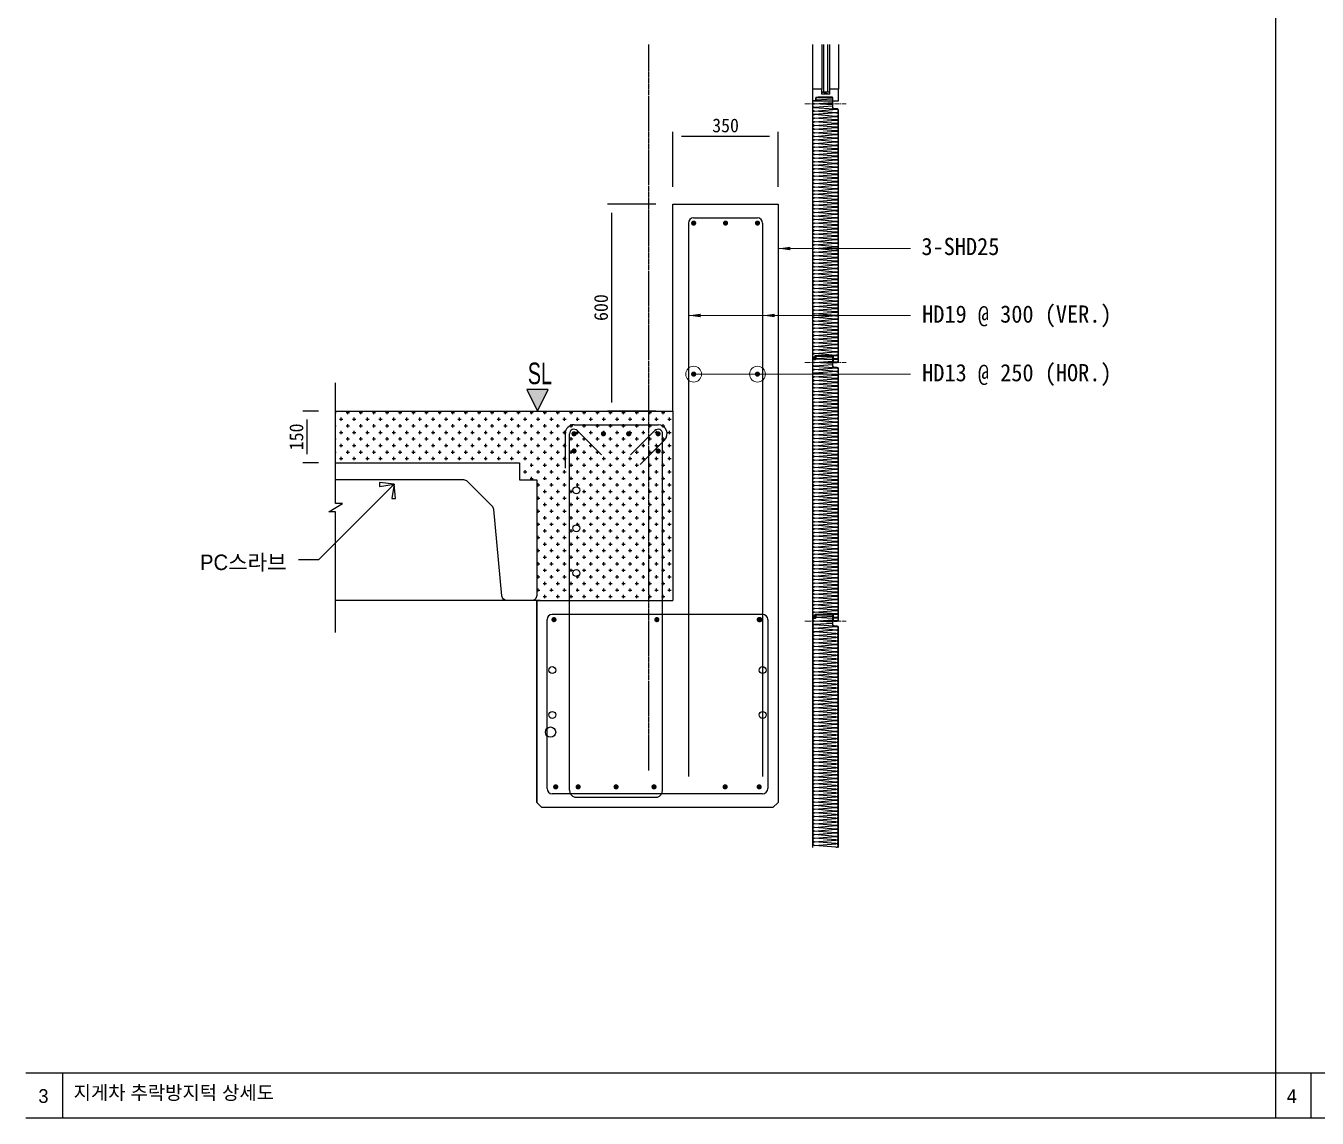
# Model space of a CAD drawing. Header units: millimetres. Extents: x 190 to 16800, y 0 to 5940.
# Drawn here: x 190 to 3934, y 250 to 3418 of the extents above; entities that cross this region are included whole.
import ezdxf
from ezdxf.enums import TextEntityAlignment as Align

# ---------------------------------------------------------------- set-up
doc = ezdxf.new("R2010")
doc.units = ezdxf.units.MM
doc.linetypes.add('CEN', pattern=[35, 30, -2, 1, -2])
doc.linetypes.add('CENTER2', pattern=[28.575, 19.05, -3.175, 3.175, -3.175])
for name, color, linetype in [('3TEX', 3, 'Continuous'), ('9', 9, 'Continuous'), ('BAR', 7, 'Continuous'), ('CEN', 1, 'CEN'), ('DIM', 7, 'Continuous'), ('ETC', 6, 'Continuous'), ('FIN', 6, 'Continuous'), ('GIRDER', 7, 'Continuous'), ('HAT-B', 7, 'Continuous'), ('SILL', 6, 'Continuous'), ('SLAB', 7, 'Continuous'), ('TEX', 3, 'Continuous'), ('TEXT', 3, 'Continuous'), ('WALL', 3, 'Continuous'), ('WIND', 7, 'Continuous'), ('단열재', 8, 'Continuous'), ('우레탄판넬', 4, 'Continuous'), ('지시선', 7, 'Continuous'), ('판넬', 3, 'Continuous')]:
    doc.layers.add(name, color=color, linetype=linetype)
doc.layers.add('중심선', color=6, linetype='CENTER2', lineweight=9)
doc.styles.add('1', font='')
doc.styles.add('DOTOOM', font='')
doc.styles.add('굴림', font='')
doc.styles.add('궁서체', font='')
doc.styles.add('돋움', font='')
doc.styles.get('1').set_extended_font_data('Dotum')
doc.styles.get('DOTOOM').set_extended_font_data('DotumChe')
doc.styles.get('굴림').set_extended_font_data('Gulim')
doc.styles.get('궁서체').set_extended_font_data('GungsuhChe')
doc.styles.get('돋움').set_extended_font_data('Dotum')
doc.linetypes.add('ZIGZAG', pattern='A,0.0001,-0.2,[131,ltypeshp.shx,S=0.2,R=0,X=-0.2,Y=0],-0.4,[131,ltypeshp.shx,S=0.2,R=180,X=0.2,Y=0],-0.2', length=0.8001)
doc.dimstyles.new('CPDIM1', dxfattribs={"dimtxt": 3, "dimasz": 2.5, "dimexe": 1.25, "dimexo": 5, "dimgap": 1.5, "dimtad": 1, "dimdec": 0, "dimzin": 1, "dimdsep": 46, "dimlunit": 6, "dimtxsty": '궁서체', "dimblk1": 'Z_DOT', "dimblk2": 'Z_DOT', "dimsah": 1, "dimcen": 2.5, "dimadec": 0, "dimazin": 0, "dimtfac": 1, "dimtdec": 0, "dimtix": 1, "dimtmove": 2, "dimatfit": 3, "dimldrblk": 'Z_DOT', "dimfxl": 1, "dimtolj": 1, "dimtzin": 1, "dimarcsym": 0})

# ---------------------------------------------------------------- blocks, each defined once
blk = doc.blocks.new('*D236')
at = {"layer": 'Defpoints', "color": 0, "transparency": 16777216}
for p in [(1005.5, 2301.2), (1088.2, 2301.2, 0), (1088.2, 2151.2, 0)]:
    blk.add_point(p, dxfattribs=at)
at = {"layer": 'DIM', "color": 0, "lineweight": -2, "transparency": 16777216}
for p, q in [((1038.2, 2301.2), (993, 2301.2)), ((1005.5, 2176.2), (1005.5, 2276.2)), ((1038.2, 2151.2), (993, 2151.2))]:
    blk.add_line(p, q, dxfattribs=at)
at = {"layer": 'DIM', "color": 0, "transparency": 16777216, "insert": (974.6, 2226.2), "char_height": 40, "attachment_point": 5, "rotation": 90, "style": '궁서체'}
blk.add_mtext('\\A1;150', dxfattribs=at)
blk = doc.blocks.new('Z_DOT')
blk = doc.blocks.new('우레탄판넬 75')
at = {"layer": '단열재', "color": 252}
for p, q in [((-33.7, 1024.3), (-39.8, 1023.4)), ((24.5, 1014.9), (-39.8, 1018.7)), ((-39.8, 1009.3), (24.5, 1013.1)), ((30, 1000), (-39.8, 1004.7)), ((-39.8, 995.3), (30, 1000)), ((-49.4, 979.8), (-54.8, 979)), ((30, 972), (-54.8, 979)), ((-54.8, 965), (30, 972)), ((-54.8, 965), (30, 958)), ((-52.7, 951.3), (30, 958)), ((30, 944), (-52.7, 950.7)), ((30, 986), (-43.2, 980.8)), ((-39.8, 990.7), (30, 986)), ((-52.7, 937.3), (30, 944)), ((30, 930), (-52.7, 936.7)), ((-52.7, 923.3), (30, 930)), ((30, 916), (-52.7, 922.7)), ((-52.7, 909.3), (30, 916)), ((30, 902), (-52.7, 908.7)), ((-52.7, 895.3), (30, 902)), ((30, 888), (-52.7, 894.7)), ((-52.7, 881.3), (30, 888)), ((30, 874), (-52.7, 880.7)), ((-52.7, 867.3), (30, 874)), ((30, 860), (-52.7, 866.7)), ((-52.7, 853.3), (30, 860)), ((30, 846), (-52.7, 852.7)), ((-52.7, 839.3), (30, 846)), ((30, 832), (-52.7, 838.7)), ((-52.7, 825.3), (30, 832)), ((30, 818), (-52.7, 824.7)), ((-52.7, 811.3), (30, 818)), ((30, 804), (-52.7, 810.7)), ((-52.7, 797.3), (30, 804)), ((30, 790), (-52.7, 796.7)), ((-52.7, 783.3), (30, 790)), ((30, 776), (-52.7, 782.7)), ((-52.7, 769.3), (30, 776)), ((30, 762), (-52.7, 768.7)), ((-52.7, 755.3), (30, 762)), ((30, 748), (-52.7, 754.7)), ((-52.7, 741.3), (30, 748)), ((30, 734), (-52.7, 740.7)), ((-52.7, 727.3), (30, 734)), ((30, 720), (-52.7, 726.7)), ((-52.7, 713.3), (30, 720)), ((30, 706), (-52.7, 712.7)), ((-52.7, 699.3), (30, 706)), ((30, 692), (-52.7, 698.7)), ((-52.7, 685.3), (30, 692)), ((30, 678), (-52.7, 684.7)), ((-52.7, 671.3), (30, 678)), ((30, 664), (-52.7, 670.7)), ((-52.7, 657.3), (30, 664)), ((30, 650), (-52.7, 656.7)), ((-52.7, 643.3), (30, 650)), ((30, 636), (-52.7, 642.7)), ((-52.7, 629.3), (30, 636)), ((30, 622), (-52.7, 628.7)), ((-52.7, 615.3), (30, 622)), ((30, 608), (-52.7, 614.7)), ((-52.7, 601.3), (30, 608)), ((30, 594), (-52.7, 600.7)), ((-52.7, 587.3), (30, 594)), ((30, 580), (-52.7, 586.7)), ((-52.7, 573.3), (30, 580)), ((30, 566), (-52.7, 572.7)), ((-52.7, 559.3), (30, 566)), ((30, 552), (-52.7, 558.7)), ((-52.7, 545.3), (30, 552)), ((30, 538), (-52.7, 544.7)), ((-52.7, 531.3), (30, 538)), ((30, 524), (-52.7, 530.7)), ((-52.7, 517.3), (30, 524)), ((30, 510), (-52.7, 516.7)), ((-52.7, 503.3), (30, 510)), ((30, 496), (-52.7, 502.7)), ((-52.7, 489.3), (30, 496)), ((30, 482), (-52.7, 488.7)), ((-52.7, 475.3), (30, 482)), ((30, 468), (-52.7, 474.7)), ((-52.7, 461.3), (30, 468)), ((30, 454), (-52.7, 460.7)), ((-52.7, 447.3), (30, 454)), ((30, 440), (-52.7, 446.7)), ((-52.7, 433.3), (30, 440)), ((30, 426), (-52.7, 432.7)), ((-52.7, 419.3), (30, 426)), ((30, 412), (-52.7, 418.7)), ((-52.7, 405.3), (30, 412)), ((30, 398), (-52.7, 404.7)), ((-52.7, 391.3), (30, 398)), ((30, 384), (-52.7, 390.7)), ((-52.7, 377.3), (30, 384)), ((30, 370), (-52.7, 376.7)), ((-52.7, 363.3), (30, 370)), ((30, 356), (-52.7, 362.7)), ((-52.7, 349.3), (30, 356)), ((30, 342), (-52.7, 348.7)), ((-52.7, 335.3), (30, 342)), ((30, 328), (-52.7, 334.7)), ((-52.7, 321.3), (30, 328)), ((30, 314), (-52.7, 320.7)), ((-52.7, 307.3), (30, 314)), ((30, 300), (-52.7, 306.7)), ((-52.7, 293.3), (30, 300)), ((30, 286), (-52.7, 292.7)), ((-52.7, 279.3), (30, 286)), ((30, 272), (-52.7, 278.7)), ((-52.7, 265.3), (30, 272)), ((30, 258), (-52.7, 264.7)), ((-52.7, 251.3), (30, 258)), ((30, 244), (-52.7, 250.7)), ((-52.7, 237.3), (30, 244)), ((30, 230), (-52.7, 236.7)), ((-52.7, 223.3), (30, 230)), ((30, 216), (-52.7, 222.7)), ((-52.7, 209.3), (30, 216)), ((30, 202), (-52.7, 208.7)), ((-52.7, 195.3), (30, 202)), ((30, 188), (-52.7, 194.7)), ((-52.7, 181.3), (30, 188)), ((30, 174), (-52.7, 180.7)), ((-52.7, 167.3), (30, 174)), ((30, 160), (-52.7, 166.7)), ((-52.7, 153.3), (30, 160)), ((30, 146), (-52.7, 152.7)), ((-52.7, 139.3), (30, 146)), ((30, 132), (-52.7, 138.7)), ((-52.7, 125.3), (30, 132)), ((30, 118), (-52.7, 124.7)), ((-52.7, 111.3), (30, 118)), ((30, 104), (-52.7, 110.7)), ((-52.7, 97.3), (30, 104)), ((30, 90), (-52.7, 96.7)), ((-52.7, 83.3), (30, 90)), ((30, 76), (-52.7, 82.7)), ((-52.7, 69.3), (30, 76)), ((30, 62), (-52.7, 68.7)), ((-52.7, 55.3), (30, 62)), ((30, 48), (-52.7, 54.7)), ((-52.7, 41.3), (30, 48)), ((30, 34), (-52.7, 40.7)), ((-52.7, 27.3), (30, 34)), ((-43.2, 25.2), (-52.7, 26.7)), ((-52.7, 13.3), (-43.2, 14.8)), ((-43.2, 11.2), (-52.7, 12.7)), ((30, 20), (27, 20.5)), ((27, 19.5), (30, 20))]:
    blk.add_line(p, q, dxfattribs=at)
for centre, start, end in [((30, 1007), 270, 40.0052), ((30, 993), 270, 90), ((-54.8, 972), 90, 270), ((-54.8, 958), 90, 287.7613), ((-54.8, 944), 72.2387, 287.7613), ((-54.8, 986), 251.7551, 270), ((30, 979), 270, 90), ((30, 965), 270, 90), ((30, 951), 270, 90), ((-54.8, 930), 72.2387, 287.7613), ((-54.8, 916), 72.2387, 287.7613), ((-54.8, 902), 72.2387, 287.7613), ((30, 937), 270, 90), ((30, 923), 270, 90), ((30, 909), 270, 90), ((30, 895), 270, 90), ((-54.8, 888), 72.2387, 287.7613), ((-54.8, 874), 72.2387, 287.7613), ((-54.8, 860), 72.2387, 287.7613), ((-54.8, 846), 72.2387, 287.7613), ((30, 881), 270, 90), ((30, 867), 270, 90), ((30, 853), 270, 90), ((-54.8, 832), 72.2387, 287.7613), ((-54.8, 818), 72.2387, 287.7613), ((-54.8, 804), 72.2387, 287.7613), ((30, 839), 270, 90), ((30, 825), 270, 90), ((30, 811), 270, 90), ((30, 797), 270, 90), ((-54.8, 790), 72.2387, 287.7613), ((-54.8, 776), 72.2387, 287.7613), ((-54.8, 762), 72.2387, 287.7613), ((-54.8, 748), 72.2387, 287.7613), ((30, 783), 270, 90), ((30, 769), 270, 90), ((30, 755), 270, 90), ((-54.8, 734), 72.2387, 287.7613), ((-54.8, 720), 72.2387, 287.7613), ((-54.8, 706), 72.2387, 287.7613), ((-54.8, 692), 72.2387, 287.7613), ((30, 741), 270, 90), ((30, 727), 270, 90), ((30, 713), 270, 90), ((30, 699), 270, 90), ((-54.8, 678), 72.2387, 287.7613), ((-54.8, 664), 72.2387, 287.7613), ((-54.8, 650), 72.2387, 287.7613), ((30, 685), 270, 90), ((30, 671), 270, 90), ((30, 657), 270, 90), ((30, 643), 270, 90), ((-54.8, 636), 72.2387, 287.7613), ((-54.8, 622), 72.2387, 287.7613), ((-54.8, 608), 72.2387, 287.7613), ((-54.8, 594), 72.2387, 287.7613), ((30, 629), 270, 90), ((30, 615), 270, 90), ((30, 601), 270, 90), ((-54.8, 580), 72.2387, 287.7613), ((-54.8, 566), 72.2387, 287.7613), ((-54.8, 552), 72.2387, 287.7613), ((30, 587), 270, 90), ((30, 573), 270, 90), ((30, 559), 270, 90), ((30, 545), 270, 90), ((-54.8, 538), 72.2387, 287.7613), ((-54.8, 524), 72.2387, 287.7613), ((-54.8, 510), 72.2387, 287.7613), ((-54.8, 496), 72.2387, 287.7613), ((30, 531), 270, 90), ((30, 517), 270, 90), ((30, 503), 270, 90), ((-54.8, 482), 72.2387, 287.7613), ((-54.8, 468), 72.2387, 287.7613), ((-54.8, 454), 72.2387, 287.7613), ((30, 489), 270, 90), ((30, 475), 270, 90), ((30, 461), 270, 90), ((30, 447), 270, 90), ((-54.8, 440), 72.2387, 287.7613), ((-54.8, 426), 72.2387, 287.7613), ((-54.8, 412), 72.2387, 287.7613), ((-54.8, 398), 72.2387, 287.7613), ((30, 433), 270, 90), ((30, 419), 270, 90), ((30, 405), 270, 90), ((-54.8, 384), 72.2387, 287.7613), ((-54.8, 370), 72.2387, 287.7613), ((-54.8, 356), 72.2387, 287.7613), ((30, 391), 270, 90), ((30, 377), 270, 90), ((30, 363), 270, 90), ((30, 349), 270, 90), ((-54.8, 342), 72.2387, 287.7613), ((-54.8, 328), 72.2387, 287.7613), ((-54.8, 314), 72.2387, 287.7613), ((-54.8, 300), 72.2387, 287.7613), ((30, 335), 270, 90), ((30, 321), 270, 90), ((30, 307), 270, 90), ((30, 293), 270, 90), ((-54.8, 286), 72.2387, 287.7613), ((-54.8, 272), 72.2387, 287.7613), ((-54.8, 258), 72.2387, 287.7613), ((-54.8, 244), 72.2387, 287.7613), ((30, 279), 270, 90), ((30, 265), 270, 90), ((30, 251), 270, 90), ((-54.8, 230), 72.2387, 287.7613), ((-54.8, 216), 72.2387, 287.7613), ((-54.8, 202), 72.2387, 287.7613), ((30, 237), 270, 90), ((30, 223), 270, 90), ((30, 209), 270, 90), ((30, 195), 270, 90), ((-54.8, 188), 72.2387, 287.7613), ((-54.8, 174), 72.2387, 287.7613), ((-54.8, 160), 72.2387, 287.7613), ((-54.8, 146), 72.2387, 287.7613), ((30, 181), 270, 90), ((30, 167), 270, 90), ((30, 153), 270, 90), ((-54.8, 132), 72.2387, 287.7613), ((-54.8, 118), 72.2387, 287.7613), ((-54.8, 104), 72.2387, 287.7613), ((30, 139), 270, 90), ((30, 125), 270, 90), ((30, 111), 270, 90), ((30, 97), 270, 90), ((-54.8, 90), 72.2387, 287.7613), ((-54.8, 76), 72.2387, 287.7613), ((-54.8, 62), 72.2387, 287.7613), ((-54.8, 48), 72.2387, 287.7613), ((30, 83), 270, 90), ((30, 69), 270, 90), ((30, 55), 270, 90), ((-54.8, 34), 72.2387, 287.7613), ((-54.8, 20), 72.2387, 287.7613), ((-54.8, 6), 72.2387, 216.0517), ((30, 41), 270, 90), ((30, 27), 270, 90), ((30, 13), 23.6575, 90)]:
    blk.add_arc(centre, 7, start, end, dxfattribs=at)
at = {"layer": '우레탄판넬'}
for p, q in [((16.5, 1024.3), (18, 1024.3)), ((-43.2, 15), (-43.2, 27)), ((27, 27), (-43.2, 27)), ((27, 22), (27, 27))]:
    blk.add_line(p, q, dxfattribs=at)
for points in [[(-43.2, 15), (-42.5, 15), (-42.5, 2, -0.414214), (-44.5, 0), (-57.5, 0, -0.414214), (-62.5, 5), (-62.5, 975, -0.39552), (-57.8, 980), (-45.2, 980.8, 0.39552), (-40.5, 985.8), (-40.5, 1023, -0.414214), (-38.5, 1025), (16.5, 1025), (16.5, 1024.3), (-38.5, 1024.3, 0.414214), (-39.8, 1023), (-39.8, 985.8, -0.39552), (-45.1, 980.1), (-57.8, 979.3, 0.39552), (-61.8, 975), (-61.8, 5, 0.414214), (-57.5, 0.7), (-44.5, 0.7, 0.414214), (-43.2, 2), (-43.2, 15)], [(26.5, 22), (27, 22), (27, 17, 0.414214), (28.5, 15.5), (35.5, 15.5, 0.414214), (37, 17), (37, 1010, 0.414214), (35.5, 1011.5), (26.5, 1011.5, -0.414214), (24.5, 1013.5), (24.5, 1022.8, 0.414214), (23, 1024.3), (18, 1024.3), (18, 1024.8), (23, 1024.8, -0.414214), (25, 1022.8), (25, 1013.5, 0.414214), (26.5, 1012), (35.5, 1012, -0.414214), (37.5, 1010), (37.5, 17, -0.414214), (35.5, 15), (28.5, 15, -0.414214), (26.5, 17), (26.5, 22)]]:
    blk.add_lwpolyline(points, format="xyb", dxfattribs=at)
at = {"layer": '중심선'}
for p, q in [((67.5, 1000), (-92.5, 1000)), ((67.5, 0), (-92.5, 0))]:
    blk.add_line(p, q, dxfattribs=at)
blk = doc.blocks.new('*D237')
at = {"layer": 'Defpoints', "color": 0, "transparency": 16777216}
for p in [(1888.9, 2901.2), (2066.4, 2901.2, 0), (2066.4, 2301.2, 0)]:
    blk.add_point(p, dxfattribs=at)
at = {"layer": 'DIM', "color": 0, "lineweight": -2, "transparency": 16777216}
for p, q in [((2016.4, 2901.2), (1876.4, 2901.2)), ((1888.9, 2326.2), (1888.9, 2876.2)), ((2016.4, 2301.2), (1876.4, 2301.2))]:
    blk.add_line(p, q, dxfattribs=at)
at = {"layer": 'DIM', "color": 0, "transparency": 16777216, "insert": (1858, 2601.2), "char_height": 40, "attachment_point": 5, "rotation": 90, "style": '궁서체'}
blk.add_mtext('\\A1;600', dxfattribs=at)
blk = doc.blocks.new('*D238')
at = {"layer": 'Defpoints', "color": 0, "transparency": 16777216}
for p in [(2371.4, 3098.3), (2066.4, 2901.2, 0), (2371.4, 2901.2, 0)]:
    blk.add_point(p, dxfattribs=at)
at = {"layer": 'DIM', "color": 0, "lineweight": -2, "transparency": 16777216}
for p, q in [((2066.4, 2951.2), (2066.4, 3110.8)), ((2371.4, 2951.2), (2371.4, 3110.8)), ((2091.4, 3098.3), (2346.4, 3098.3))]:
    blk.add_line(p, q, dxfattribs=at)
at = {"layer": 'DIM', "color": 0, "transparency": 16777216, "insert": (2218.9, 3129.2), "char_height": 40, "attachment_point": 5, "style": '궁서체'}
blk.add_mtext('\\A1;350', dxfattribs=at)

msp = doc.modelspace()

# ---------------------------------------------------------------- hatches: boundary and pattern name
msp.add_hatch(color=256).paths.add_polyline_path([(1705, 2363.7), (1642.5, 2363.7), (1673.7, 2301.2)])
at = {"layer": 'FIN'}
h = msp.add_hatch(dxfattribs=at)
h.set_pattern_fill('CROSS', color=256, scale=3)
h.set_pattern_definition([(0, (4471.308, 35976.81), (19.05, 19.05), [9.525, -28.575]), (90, (4476.07, 35972.048), (-19.05, 19.05), [9.525, -28.575])])
h.paths.add_polyline_path([(1088.2, 2151.2), (1088.2, 2301.2), (2066.4, 2301.2), (2066.4, 1751.2), (1671.3, 1751.2), (1671.3, 2101.2), (1621.3, 2101.2), (1621.3, 2151.2)])

# ---------------------------------------------------------------- linework, layer by layer
at = {"lineweight": 5}
for p, q in [((2371.4, 2772.4, 0), (2755.7, 2772.4, 0)), ((2111.4, 2578.2, 0), (2755.7, 2578.2, 0)), ((2126.4, 2408.2, 0), (2308.4, 2408.2, 0)), ((2311.4, 2408.2, 0), (2755.7, 2408.2, 0))]:
    msp.add_line(p, q, dxfattribs=at)
at = {"elevation": -46.8}
msp.add_lwpolyline([(1673.7, 2301.2), (1705, 2363.7), (1642.5, 2363.7)], close=True, dxfattribs=at)
at = {"lineweight": 5}
for centre in [(2126.4, 2408.2, 0), (2311.4, 2408.2, 0)]:
    msp.add_circle(centre, 23, dxfattribs=at)
for points in [[(2406.4, 2767.4, 0), (2406.4, 2777.4, 0), (2371.4, 2772.4, 0)], [(2146.4, 2573.2, 0), (2146.4, 2583.2, 0), (2111.4, 2578.2, 0)], [(2361.4, 2573.2, 0), (2361.4, 2583.2, 0), (2326.4, 2578.2, 0)]]:
    msp.add_solid(points, dxfattribs=at)
at = {"layer": '9'}
for p, q in [((3814.8, 250.9), (3814.8, 5700.9)), ((7429.9, 380.9), (189.9, 380.9)), ((297, 250.9), (297, 380.9)), ((297, 250.4), (297, 380.4)), ((3917, 250.9), (3917, 380.9)), ((3917, 250.4), (3917, 380.4)), ((189.9, 250.9), (7429.9, 250.9))]:
    msp.add_line(p, q, dxfattribs=at)
at = {"layer": 'BAR', "linetype": 'Continuous'}
for p, q in [((2111.4, 2846.2, 0), (2111.4, 1241.3, 0)), ((2126.4, 2861.2, 0), (2311.4, 2861.2, 0)), ((2326.4, 2846.2, 0), (2326.4, 1241.2, 0)), ((1779.5, 2261.2, 0), (2023.3, 2261.2, 0)), ((1753.5, 2235.2, 0), (1753.5, 2135.2, 0)), ((1766.4, 1201.2, 0), (1766.4, 2235.2, 0)), ((1788.8, 2244.5, 0), (1859.5, 2173.8, 0)), ((2014.1, 2244.5, 0), (1943.4, 2173.8, 0)), ((2041.7, 2216.9, 0), (1971, 2146.1, 0)), ((2036.4, 1199.9, 0), (2036.4, 2235.2, 0)), ((1701.4, 1206.2, 0), (1701.4, 1696.2, 0)), ((2326.4, 1711.2, 0), (1716.4, 1711.2, 0)), ((2341.4, 1696.2, 0), (2341.4, 1206.2, 0)), ((2326.4, 1191.2, 0), (1716.4, 1191.2, 0)), ((1781.4, 1181.2, 0), (2021.4, 1181.2, 0))]:
    msp.add_line(p, q, dxfattribs=at)
at = {"layer": 'BAR', "const_width": 7.5, "elevation": 0}
for points in [[(2122.7, 2846.2, 1), (2130.2, 2846.2, 1)], [(2215.2, 2846.2, 1), (2222.7, 2846.2, 1)], [(2315.2, 2846.2, -1), (2307.7, 2846.2, -1)], [(2122.7, 2408.2, 1), (2130.2, 2408.2, 1)], [(2315.2, 2408.2, -1), (2307.7, 2408.2, -1)], [(1775.8, 2235.2, 1), (1783.3, 2235.2, 1)], [(1861, 2235.2, 1), (1868.5, 2235.2, 1)], [(1934.3, 2235.2, 1), (1941.8, 2235.2, 1)], [(2027.1, 2235.2, -1), (2019.6, 2235.2, -1)], [(1775.8, 2185.2, 1), (1783.3, 2185.2, 1)], [(2027.1, 2185.2, -1), (2019.6, 2185.2, -1)], [(1725.2, 1696.2, -1), (1717.7, 1696.2, -1)], [(2023.5, 1696.2, -1), (2016, 1696.2, -1)], [(2320.2, 1696.2, -1), (2312.7, 1696.2, -1)], [(2322.1, 1696.2, -1), (2314.6, 1696.2, -1)], [(1722.7, 1211.2, 1), (1730.2, 1211.2, 1)], [(1787.7, 1211.2, 1), (1795.2, 1211.2, 1)], [(1897.7, 1211.2, 1), (1905.2, 1211.2, 1)], [(2015.2, 1211.2, -1), (2007.7, 1211.2, -1)], [(2214, 1211.2, 1), (2221.5, 1211.2, 1)], [(2320.2, 1211.2, -1), (2312.7, 1211.2, -1)]]:
    msp.add_lwpolyline(points, format="xyb", close=True, dxfattribs=at)
at = {"layer": 'BAR'}
for centre in [(1786.4, 2071.2, 0), (1786.4, 1961.2, 0), (1786.4, 1831.2, 0), (1716.4, 1549.8, 0), (2326.4, 1549.8, 0), (1716.4, 1419.8, 0), (2326.4, 1419.8, 0)]:
    msp.add_circle(centre, 10, dxfattribs=at)
at = {"layer": 'BAR', "linetype": 'Continuous'}
for centre, radius, start, end in [((2126.4, 2846.2, 0), 15, 90, 180), ((2311.4, 2846.2, 0), 15, 0, 90), ((1779.5, 2235.2, 0), 26, 90, 180), ((1779.5, 2235.2, 0), 13.1, 45, 180), ((2023.3, 2235.2, 0), 13.1, 0, 135), ((2023.3, 2235.2, 0), 26, 315, 90), ((1716.4, 1696.2, 0), 15, 90, 180), ((2326.4, 1696.2, 0), 15, 0, 90), ((1716.4, 1206.2, 0), 15, 180, 270), ((1786.4, 1200.6, 0), 20, 178.1396, 255.6002), ((2016.4, 1200.6, 0), 20, 284.3998, 1.8604), ((2326.4, 1206.2, 0), 15, 270, 0)]:
    msp.add_arc(centre, radius, start, end, dxfattribs=at)
at = {"layer": 'CEN', "ltscale": 0.5}
msp.add_line((1996.4, 1258.2, 0), (1996.4, 3363.8, 0), dxfattribs=at)
at = {"layer": 'ETC', "color": 2, "linetype": 'ZIGZAG', "ltscale": 0.25}
for p in [(2066.4, 2301.2, 0), (1671.4, 1751.2, 0)]:
    msp.add_line(p, (2066.4, 1751.2, 0), dxfattribs=at)
at = {"layer": 'GIRDER', "color": 2, "linetype": 'ByBlock'}
for p, q in [((2066.4, 2301.2, 0), (2066.4, 2901.2, 0)), ((2066.4, 2901.2, 0), (2371.4, 2901.2, 0)), ((2371.4, 2901.2, 0), (2371.4, 1166.2, 0)), ((1671.4, 1166.2, 0), (1671.4, 1751.2, 0)), ((1671.4, 1751.2, 0), (1671.4, 1166.2, 0)), ((1671.4, 1166.2, 0), (1686.4, 1151.2, 0)), ((2371.4, 1166.2, 0), (2356.4, 1151.2, 0)), ((2356.4, 1151.2, 0), (1686.4, 1151.2, 0))]:
    msp.add_line(p, q, dxfattribs=at)
at = {"layer": 'HAT-B'}
msp.add_circle((1711.4, 1370, 0), 15, dxfattribs=at)
at = {"layer": 'SILL'}
for p, q in [((2471.4, 3363.8, 0), (2471.4, 3235, 0)), ((2497.7, 3363.8, 0), (2497.7, 3235, 0)), ((2520.2, 3363.8, 0), (2520.2, 3235, 0)), ((2546.4, 3363.8, 0), (2546.4, 3235, 0))]:
    msp.add_line(p, q, dxfattribs=at)
at = {"layer": 'SLAB'}
for p, q in [((1088.2, 2301.2, 0), (2066.4, 2301.2, 0)), ((1681.4, 1751.2, 0), (1088.2, 1751.2, 0))]:
    msp.add_line(p, q, dxfattribs=at)
at = {"layer": 'SLAB', "elevation": 0}
msp.add_lwpolyline([(1088.2, 2151.2), (1621.3, 2151.2), (1621.3, 2101.2), (1671.3, 2101.2), (1671.3, 1766.2, -0.414214), (1656.3, 1751.2), (1585.1, 1751.2, -0.390066), (1570.2, 1765), (1546.8, 2015.7, 0.178785), (1542.4, 2025.2), (1470.7, 2096.9, 0.198912), (1460.1, 2101.2), (1088.2, 2101.2)], format="xyb", dxfattribs=at)
at = {"layer": 'TEXT', "color": 1, "elevation": 0}
msp.add_lwpolyline([(1088.2, 1658.4), (1088.2, 2008.4), (1068.2, 2008.4), (1108.2, 2033.4), (1088.2, 2033.4), (1088.2, 2383.4)], dxfattribs=at)
at = {"layer": 'WALL'}
for p, q in [((2502.9, 3363.8, 0), (2502.9, 3226.4, 0)), ((2514.9, 3363.8, 0), (2514.9, 3226.4, 0)), ((2497.7, 3226.4, 0), (2520.2, 3226.4, 0)), ((2497.7, 3226.4, 0), (2520.2, 3220, 0))]:
    msp.add_line(p, q, dxfattribs=at)
at = {"layer": 'WIND', "elevation": 0}
msp.add_lwpolyline([(2497.7, 3235), (2471.4, 3235), (2471.4, 3201.2), (2546.4, 3201.2), (2546.4, 3235), (2520.2, 3235), (2520.2, 3220), (2497.7, 3220), (2497.7, 3235)], dxfattribs=at)
at = {"layer": '단열재', "color": 252}
for p, q in [((2477, 1692.2, 0), (2529.4, 1695.7, 0)), ((2529.4, 1688.8, 0), (2477, 1692.2, 0)), ((2529.4, 1685.2, 0), (2477, 1681.7, 0)), ((2529.4, 1699.3, 0), (2481.1, 1702.1, 0)), ((2481.2, 1703.4, 0), (2529.4, 1706.2, 0)), ((2524.8, 1710.5, 0), (2529.4, 1709.8, 0)), ((2477, 1681.7, 0), (2531.9, 1677.9, 0)), ((2477, 1671.2, 0), (2540.6, 1676.5, 0)), ((2540.6, 1666, 0), (2477, 1671.2, 0)), ((2540.6, 1666, 0), (2477, 1660.7, 0)), ((2539, 1655.7, 0), (2477, 1660.7, 0)), ((2477, 1650.2, 0), (2539, 1655.2, 0)), ((2539, 1645.2, 0), (2477, 1650.2, 0)), ((2536.6, 1677.1, 0), (2540.6, 1676.5, 0)), ((2477, 1639.7, 0), (2539, 1644.7, 0)), ((2539, 1634.7, 0), (2477, 1639.7, 0)), ((2477, 1629.2, 0), (2539, 1634.2, 0)), ((2539, 1624.2, 0), (2477, 1629.2, 0)), ((2477, 1618.7, 0), (2539, 1623.7, 0)), ((2539, 1613.7, 0), (2477, 1618.7, 0)), ((2477, 1608.2, 0), (2539, 1613.2, 0)), ((2539, 1603.2, 0), (2477, 1608.2, 0)), ((2477, 1597.7, 0), (2539, 1602.7, 0)), ((2539, 1592.7, 0), (2477, 1597.7, 0)), ((2477, 1587.2, 0), (2539, 1592.2, 0)), ((2539, 1582.2, 0), (2477, 1587.2, 0)), ((2477, 1576.7, 0), (2539, 1581.7, 0)), ((2539, 1571.7, 0), (2477, 1576.7, 0)), ((2477, 1566.2, 0), (2539, 1571.2, 0)), ((2539, 1561.2, 0), (2477, 1566.2, 0)), ((2477, 1555.7, 0), (2539, 1560.7, 0)), ((2539, 1550.7, 0), (2477, 1555.7, 0)), ((2477, 1545.2, 0), (2539, 1550.2, 0)), ((2539, 1540.2, 0), (2477, 1545.2, 0)), ((2477, 1534.7, 0), (2539, 1539.7, 0)), ((2539, 1529.7, 0), (2477, 1534.7, 0)), ((2477, 1524.2, 0), (2539, 1529.2, 0)), ((2539, 1519.2, 0), (2477, 1524.2, 0)), ((2477, 1513.7, 0), (2539, 1518.7, 0)), ((2539, 1508.7, 0), (2477, 1513.7, 0)), ((2477, 1503.2, 0), (2539, 1508.2, 0)), ((2539, 1498.2, 0), (2477, 1503.2, 0)), ((2477, 1492.7, 0), (2539, 1497.7, 0)), ((2539, 1487.7, 0), (2477, 1492.7, 0)), ((2477, 1482.2, 0), (2539, 1487.2, 0)), ((2539, 1477.2, 0), (2477, 1482.2, 0)), ((2477, 1471.7, 0), (2539, 1476.7, 0)), ((2539, 1466.7, 0), (2477, 1471.7, 0)), ((2477, 1461.2, 0), (2539, 1466.2, 0)), ((2539, 1456.2, 0), (2477, 1461.2, 0)), ((2477, 1450.7, 0), (2539, 1455.7, 0)), ((2539, 1445.7, 0), (2477, 1450.7, 0)), ((2477, 1440.2, 0), (2539, 1445.2, 0)), ((2539, 1435.2, 0), (2477, 1440.2, 0)), ((2477, 1429.7, 0), (2539, 1434.7, 0)), ((2539, 1424.7, 0), (2477, 1429.7, 0)), ((2477, 1419.2, 0), (2539, 1424.2, 0)), ((2539, 1414.2, 0), (2477, 1419.2, 0)), ((2477, 1408.7, 0), (2539, 1413.7, 0)), ((2539, 1403.7, 0), (2477, 1408.7, 0)), ((2477, 1398.2, 0), (2539, 1403.2, 0)), ((2539, 1393.2, 0), (2477, 1398.2, 0)), ((2477, 1387.7, 0), (2539, 1392.7, 0)), ((2539, 1382.7, 0), (2477, 1387.7, 0)), ((2477, 1377.2, 0), (2539, 1382.2, 0)), ((2539, 1372.2, 0), (2477, 1377.2, 0)), ((2477, 1366.7, 0), (2539, 1371.7, 0)), ((2539, 1361.7, 0), (2477, 1366.7, 0)), ((2477, 1356.2, 0), (2539, 1361.2, 0)), ((2539, 1351.2, 0), (2477, 1356.2, 0)), ((2477, 1345.7, 0), (2539, 1350.7, 0)), ((2539, 1340.7, 0), (2477, 1345.7, 0)), ((2477, 1335.2, 0), (2539, 1340.2, 0)), ((2539, 1330.2, 0), (2477, 1335.2, 0)), ((2477, 1324.7, 0), (2539, 1329.7, 0)), ((2539, 1319.7, 0), (2477, 1324.7, 0)), ((2477, 1314.2, 0), (2539, 1319.2, 0)), ((2539, 1309.2, 0), (2477, 1314.2, 0)), ((2477, 1303.7, 0), (2539, 1308.7, 0)), ((2539, 1298.7, 0), (2477, 1303.7, 0)), ((2477, 1293.2, 0), (2539, 1298.2, 0)), ((2539, 1288.2, 0), (2477, 1293.2, 0)), ((2477, 1282.7, 0), (2539, 1287.7, 0)), ((2539, 1277.7, 0), (2477, 1282.7, 0)), ((2477, 1272.2, 0), (2539, 1277.2, 0)), ((2539, 1267.2, 0), (2477, 1272.2, 0)), ((2477, 1261.7, 0), (2539, 1266.7, 0)), ((2539, 1256.7, 0), (2477, 1261.7, 0)), ((2477, 1251.2, 0), (2539, 1256.2, 0)), ((2539, 1246.2, 0), (2477, 1251.2, 0)), ((2477, 1240.7, 0), (2539, 1245.7, 0)), ((2539, 1235.7, 0), (2477, 1240.7, 0)), ((2477, 1230.2, 0), (2539, 1235.2, 0)), ((2539, 1225.2, 0), (2477, 1230.2, 0)), ((2477, 1219.7, 0), (2539, 1224.7, 0)), ((2539, 1214.7, 0), (2477, 1219.7, 0)), ((2477, 1209.2, 0), (2539, 1214.2, 0)), ((2539, 1204.2, 0), (2477, 1209.2, 0)), ((2477, 1198.7, 0), (2539, 1203.7, 0)), ((2539, 1193.7, 0), (2477, 1198.7, 0)), ((2477, 1188.2, 0), (2539, 1193.2, 0)), ((2539, 1183.2, 0), (2477, 1188.2, 0)), ((2477, 1177.7, 0), (2539, 1182.7, 0)), ((2539, 1172.7, 0), (2477, 1177.7, 0)), ((2477, 1167.2, 0), (2539, 1172.2, 0)), ((2539, 1162.2, 0), (2477, 1167.2, 0)), ((2477, 1156.7, 0), (2539, 1161.7, 0)), ((2539, 1151.7, 0), (2477, 1156.7, 0)), ((2477, 1146.2, 0), (2539, 1151.2, 0)), ((2539, 1141.2, 0), (2477, 1146.2, 0)), ((2477, 1135.7, 0), (2539, 1140.7, 0)), ((2539, 1130.7, 0), (2477, 1135.7, 0)), ((2477, 1125.2, 0), (2539, 1130.2, 0)), ((2539, 1120.2, 0), (2477, 1125.2, 0)), ((2477, 1114.7, 0), (2539, 1119.7, 0)), ((2539, 1109.7, 0), (2477, 1114.7, 0)), ((2477, 1104.2, 0), (2539, 1109.2, 0)), ((2539, 1099.2, 0), (2477, 1104.2, 0)), ((2477, 1093.7, 0), (2539, 1098.7, 0)), ((2539, 1088.7, 0), (2477, 1093.7, 0)), ((2477, 1083.2, 0), (2539, 1088.2, 0)), ((2539, 1078.2, 0), (2477, 1083.2, 0)), ((2477, 1072.7, 0), (2539, 1077.7, 0)), ((2539, 1067.7, 0), (2477, 1072.7, 0)), ((2477, 1062.2, 0), (2539, 1067.2, 0)), ((2539, 1057.2, 0), (2477, 1062.2, 0)), ((2477, 1051.7, 0), (2539, 1056.7, 0)), ((2539, 1046.7, 0), (2477, 1051.7, 0)), ((2477, 1041.2, 0), (2539, 1046.2, 0)), ((2539, 1036.2, 0), (2477, 1041.2, 0))]:
    msp.add_line(p, q, dxfattribs=at)
for centre, start, end in [((2477, 1697.5, 0), 139.9948, 270), ((2477, 1687, 0), 90, 270), ((2477, 1676.5, 0), 90, 270), ((2477, 1666, 0), 90, 270), ((2477, 1655.5, 0), 90, 270), ((2477, 1645, 0), 90, 270), ((2540.6, 1660.7, 0), 252.2387, 90), ((2540.6, 1650.2, 0), 252.2387, 107.7613), ((2540.6, 1681.7, 0), 270, 288.2449), ((2540.6, 1671.2, 0), 270, 90), ((2477, 1634.5, 0), 90, 270), ((2477, 1624, 0), 90, 270), ((2477, 1613.5, 0), 90, 270), ((2540.6, 1639.7, 0), 252.2387, 107.7613), ((2540.6, 1629.2, 0), 252.2387, 107.7613), ((2540.6, 1618.7, 0), 252.2387, 107.7613), ((2540.6, 1608.2, 0), 252.2387, 107.7613), ((2477, 1603, 0), 90, 270), ((2477, 1592.5, 0), 90, 270), ((2477, 1582, 0), 90, 270), ((2477, 1571.5, 0), 90, 270), ((2540.6, 1597.7, 0), 252.2387, 107.7613), ((2540.6, 1587.2, 0), 252.2387, 107.7613), ((2540.6, 1576.7, 0), 252.2387, 107.7613), ((2477, 1561, 0), 90, 270), ((2477, 1550.5, 0), 90, 270), ((2477, 1540, 0), 90, 270), ((2540.6, 1566.2, 0), 252.2387, 107.7613), ((2540.6, 1555.7, 0), 252.2387, 107.7613), ((2540.6, 1545.2, 0), 252.2387, 107.7613), ((2540.6, 1534.7, 0), 252.2387, 107.7613), ((2477, 1529.5, 0), 90, 270), ((2477, 1519, 0), 90, 270), ((2477, 1508.5, 0), 90, 270), ((2477, 1498, 0), 90, 270), ((2540.6, 1524.2, 0), 252.2387, 107.7613), ((2540.6, 1513.7, 0), 252.2387, 107.7613), ((2540.6, 1503.2, 0), 252.2387, 107.7613), ((2540.6, 1492.7, 0), 252.2387, 107.7613), ((2477, 1487.5, 0), 90, 270), ((2477, 1477, 0), 90, 270), ((2477, 1466.5, 0), 90, 270), ((2477, 1456, 0), 90, 270), ((2540.6, 1482.2, 0), 252.2387, 107.7613), ((2540.6, 1471.7, 0), 252.2387, 107.7613), ((2540.6, 1461.2, 0), 252.2387, 107.7613), ((2477, 1445.5, 0), 90, 270), ((2477, 1435, 0), 90, 270), ((2477, 1424.5, 0), 90, 270), ((2540.6, 1450.7, 0), 252.2387, 107.7613), ((2540.6, 1440.2, 0), 252.2387, 107.7613), ((2540.6, 1429.7, 0), 252.2387, 107.7613), ((2540.6, 1419.2, 0), 252.2387, 107.7613), ((2477, 1414, 0), 90, 270), ((2477, 1403.5, 0), 90, 270), ((2477, 1393, 0), 90, 270), ((2477, 1382.5, 0), 90, 270), ((2540.6, 1408.7, 0), 252.2387, 107.7613), ((2540.6, 1398.2, 0), 252.2387, 107.7613), ((2540.6, 1387.7, 0), 252.2387, 107.7613), ((2477, 1372, 0), 90, 270), ((2477, 1361.5, 0), 90, 270), ((2477, 1351, 0), 90, 270), ((2540.6, 1377.2, 0), 252.2387, 107.7613), ((2540.6, 1366.7, 0), 252.2387, 107.7613), ((2540.6, 1356.2, 0), 252.2387, 107.7613), ((2540.6, 1345.7, 0), 252.2387, 107.7613), ((2477, 1340.5, 0), 90, 270), ((2477, 1330, 0), 90, 270), ((2477, 1319.5, 0), 90, 270), ((2477, 1309, 0), 90, 270), ((2540.6, 1335.2, 0), 252.2387, 107.7613), ((2540.6, 1324.7, 0), 252.2387, 107.7613), ((2540.6, 1314.2, 0), 252.2387, 107.7613), ((2477, 1298.5, 0), 90, 270), ((2477, 1288, 0), 90, 270), ((2477, 1277.5, 0), 90, 270), ((2540.6, 1303.7, 0), 252.2387, 107.7613), ((2540.6, 1293.2, 0), 252.2387, 107.7613), ((2540.6, 1282.7, 0), 252.2387, 107.7613), ((2540.6, 1272.2, 0), 252.2387, 107.7613), ((2477, 1267, 0), 90, 270), ((2477, 1256.5, 0), 90, 270), ((2477, 1246, 0), 90, 270), ((2477, 1235.5, 0), 90, 270), ((2540.6, 1261.7, 0), 252.2387, 107.7613), ((2540.6, 1251.2, 0), 252.2387, 107.7613), ((2540.6, 1240.7, 0), 252.2387, 107.7613), ((2477, 1225, 0), 90, 270), ((2477, 1214.5, 0), 90, 270), ((2477, 1204, 0), 90, 270), ((2477, 1193.5, 0), 90, 270), ((2540.6, 1230.2, 0), 252.2387, 107.7613), ((2540.6, 1219.7, 0), 252.2387, 107.7613), ((2540.6, 1209.2, 0), 252.2387, 107.7613), ((2540.6, 1198.7, 0), 252.2387, 107.7613), ((2477, 1183, 0), 90, 270), ((2477, 1172.5, 0), 90, 270), ((2477, 1162, 0), 90, 270), ((2540.6, 1188.2, 0), 252.2387, 107.7613), ((2540.6, 1177.7, 0), 252.2387, 107.7613), ((2540.6, 1167.2, 0), 252.2387, 107.7613), ((2540.6, 1156.7, 0), 252.2387, 107.7613), ((2477, 1151.5, 0), 90, 270), ((2477, 1141, 0), 90, 270), ((2477, 1130.5, 0), 90, 270), ((2477, 1120, 0), 90, 270), ((2540.6, 1146.2, 0), 252.2387, 107.7613), ((2540.6, 1135.7, 0), 252.2387, 107.7613), ((2540.6, 1125.2, 0), 252.2387, 107.7613), ((2477, 1109.5, 0), 90, 270), ((2477, 1099, 0), 90, 270), ((2477, 1088.5, 0), 90, 270), ((2540.6, 1114.7, 0), 252.2387, 107.7613), ((2540.6, 1104.2, 0), 252.2387, 107.7613), ((2540.6, 1093.7, 0), 252.2387, 107.7613), ((2540.6, 1083.2, 0), 252.2387, 107.7613), ((2477, 1078, 0), 90, 270), ((2477, 1067.5, 0), 90, 270), ((2477, 1057, 0), 90, 270), ((2477, 1046.5, 0), 90, 270), ((2540.6, 1072.7, 0), 252.2387, 107.7613), ((2540.6, 1062.2, 0), 252.2387, 107.7613), ((2540.6, 1051.7, 0), 252.2387, 107.7613), ((2540.6, 1041.2, 0), 252.2387, 107.7613)]:
    msp.add_arc(centre, 5.25, start, end, dxfattribs=at)
at = {"layer": '우레탄판넬'}
msp.add_line((2487.2, 1710.5, 0), (2486, 1710.5, 0), dxfattribs=at)
at = {"layer": '우레탄판넬', "elevation": 0}
for points in [[(2471.8, 1035), (2471.8, 1699.7, -0.414214), (2472.9, 1700.9), (2479.7, 1700.9, 0.414214), (2481.2, 1702.4), (2481.2, 1709.3, -0.414214), (2482.3, 1710.5), (2486, 1710.5), (2486, 1710.8), (2482.3, 1710.8, 0.414214), (2480.8, 1709.3), (2480.8, 1702.4, -0.414214), (2479.7, 1701.2), (2472.9, 1701.2, 0.414214), (2471.4, 1699.7), (2471.4, 1035)], [(2546.4, 1035), (2546.4, 1673.5, 0.39552), (2542.9, 1677.2), (2533.4, 1677.9, -0.39552), (2529.9, 1681.6), (2529.9, 1709.5, 0.414214), (2528.4, 1711), (2487.2, 1711), (2487.2, 1710.5), (2528.4, 1710.5, -0.414214), (2529.4, 1709.5), (2529.4, 1681.6, 0.39552), (2533.4, 1677.3), (2542.9, 1676.7, -0.39552), (2545.9, 1673.5), (2545.9, 1035)]]:
    msp.add_lwpolyline(points, format="xyb", dxfattribs=at)
at = {"layer": '중심선'}
msp.add_line((2448.9, 1692.2, 0), (2568.9, 1692.2, 0), dxfattribs=at)
at = {"layer": '지시선', "elevation": 0}
msp.add_lwpolyline([(1257.5, 2088.9), (1250.9, 2047.3), (1262.1, 2047.3), (1257.5, 2088.9), (1215.8, 2093.6), (1215.8, 2082.4), (1257.5, 2088.9), (1038.3, 1869.7), (980.8, 1869.7)], dxfattribs=at)
at = {"layer": '판넬'}
for q in [(2471.4, 1035, 0), (2546.4, 3201.2, 0)]:
    msp.add_line((2471.4, 3201.2, 0), q, dxfattribs=at)

# ---------------------------------------------------------------- block references
at = {"xscale": -0.75, "yscale": 0.75, "zscale": 0.75}
for p in [(2499.5, 2442.2, 0), (2499.5, 1692.2, 0)]:
    msp.add_blockref('우레탄판넬 75', p, dxfattribs=at)

# ---------------------------------------------------------------- texts
at = {"style": '돋움', "width": 0.7}
msp.add_text('SL', height=62.5, dxfattribs=at).set_placement((1680.5, 2410.3, -46.8), align=Align.MIDDLE_CENTER)
at = {"layer": '3TEX', "color": 3, "lineweight": 50, "style": '1'}
msp.add_text('지게차 추락방지턱 상세도', height=40, dxfattribs=at).set_placement((328.4, 292.3), align=Align.BOTTOM_LEFT)
at = {"layer": '3TEX', "color": 3, "style": '1'}
for s, p in [('3', (226.4, 294.5)), ('4', (3846.4, 294.5))]:
    msp.add_text(s, height=40, dxfattribs=at).set_placement(p)
at = {"layer": 'TEX', "ltscale": 4, "style": '굴림'}
msp.add_text('PC스라브', height=45, dxfattribs=at).set_placement((694.8, 1839.9, 0))
at = {"layer": 'TEXT', "style": 'DOTOOM'}
for s, p in [('3-SHD25', (2786.8, 2778.4, 0)), ('HD19 @ 300 (VER.)', (2789, 2582.4, 0)), ('HD13 @ 250 (HOR.)', (2789, 2412.4, 0))]:
    msp.add_text(s, height=50, dxfattribs=at).set_placement(p, align=Align.MIDDLE_LEFT)

# ---------------------------------------------------------------- dimensions: what is measured, and where the dimension line sits
at = {"layer": 'DIM'}
dim = msp.add_linear_dim(base=(2371.4, 3098.3, 0), p1=(2066.4, 2901.2, 0), p2=(2371.4, 2901.2, 0), text='350', dimstyle='CPDIM1', override={"dimscale": 10, "dimtxt": 4, "dimgap": 1, "dimfxl": 2}, dxfattribs=at)
dim.commit()
dim.dimension.update_dxf_attribs({"geometry": '*D238', "text_midpoint": (2218.9, 3129.2, 0)})
for base, p1, p2, text, picture, middle in [((1888.9, 2901.2, 0), (2066.4, 2301.2, 0), (2066.4, 2901.2, 0), '600', '*D237', (1858, 2601.2, 0)), ((1005.5, 2301.2, 0), (1088.2, 2151.2, 0), (1088.2, 2301.2, 0), '150', '*D236', (974.6, 2226.2, 0))]:
    dim = msp.add_linear_dim(base=base, p1=p1, p2=p2, angle=90, text=text, dimstyle='CPDIM1', override={"dimscale": 10, "dimtxt": 4, "dimgap": 1, "dimfxl": 2}, dxfattribs=at)
    dim.commit()
    dim.dimension.update_dxf_attribs({"geometry": picture, "text_midpoint": middle})

doc.saveas('drawing.dxf')
